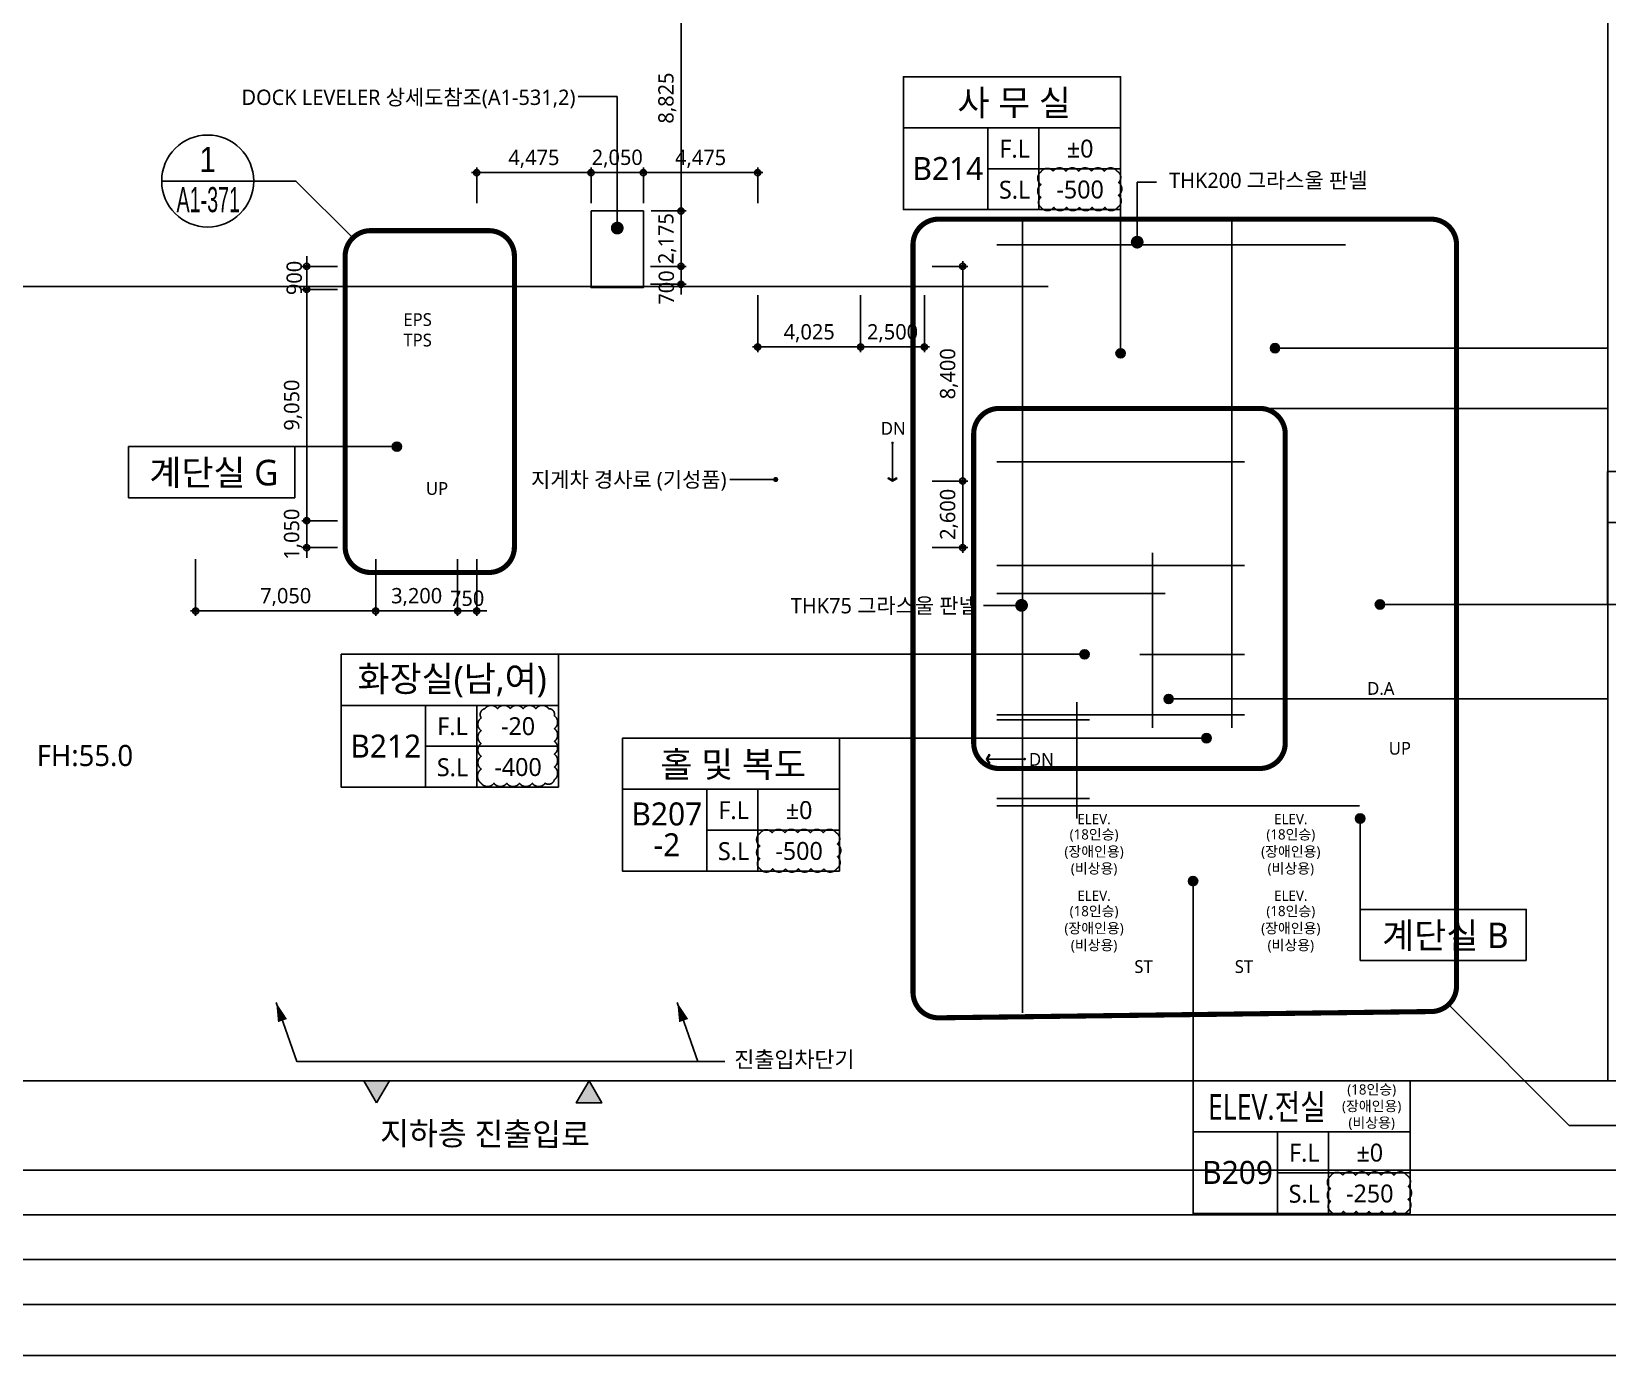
# Model space of a CAD drawing. Header units: millimetres. Extents: x 45782458 to 46215946, y 191740 to 1509539.
# Drawn here: x 46081348 to 46143029, y 1199740 to 1251542 of the extents above; entities that cross this region are included whole.
import ezdxf
from ezdxf.enums import TextEntityAlignment as Align

# ---------------------------------------------------------------- set-up
doc = ezdxf.new("R2010")
doc.units = ezdxf.units.MM
doc.header["$LTSCALE"] = 1000
doc.header["$MEASUREMENT"] = 0
doc.header["$PDSIZE"] = -10
for name, pattern in [('ACAD_ISO03W100', [30, 12, -18]), ('CEN', [62, 60, -1, 0, -1]), ('SYM$0$DASHDOT', [1, 0.5, -0.25, 0, -0.25])]:
    doc.linetypes.add(name, pattern=pattern)
doc.layers.get('0').update_dxf_attribs({"linetype": 'CONTINUOUS'})
doc.layers.get('Defpoints').update_dxf_attribs({"color": 171, "linetype": 'CONTINUOUS'})
for name, color, linetype in [('cen', 14, 'CONTINUOUS'), ('Center(AR)', 30, 'CEN'), ('DIM', 7, 'CONTINUOUS'), ('LED', 7, 'CONTINUOUS'), ('NDIM', 7, 'CONTINUOUS'), ('SYM', 7, 'CONTINUOUS'), ('SYM(STAIR)', 251, 'CONTINUOUS'), ('SYMBOL', 7, 'CONTINUOUS'), ('TEXT(MIN)', 7, 'CONTINUOUS'), ('TEXT(노트)', 7, 'CONTINUOUS'), ('TEXT(실명)', 3, 'CONTINUOUS'), ('TEXT-기입', 6, 'CONTINUOUS'), ('TITLE', 7, 'CONTINUOUS'), ('구간정리', 6, 'CONTINUOUS'), ('구간정리-TEXT', 3, 'CONTINUOUS')]:
    doc.layers.add(name, color=color, linetype=linetype)
doc.layers.add('VE변경사항적용-20220616', color=10, linetype='CONTINUOUS', plot=False)
doc.styles.add('CGS', font='cgse', dxfattribs={"bigfont": 'cgs'})
doc.styles.add('SYM$0$ARIAL', font='arial.ttf')
doc.styles.add('SYM$0$돋움', font='', dxfattribs={"width": 0.9})
doc.styles.add('TE', font='malgun_0.ttf')
doc.styles.add('나눔바른고딕', font='NanumBarunGothic.ttf')
doc.styles.get('SYM$0$돋움').set_extended_font_data('Dotum')
doc.dimstyles.new('BA', dxfattribs={"dimscale": 500, "dimtxt": 3, "dimasz": 1, "dimexe": 1, "dimexo": 5, "dimgap": 0.9, "dimtad": 1, "dimdec": 0, "dimdsep": 46, "dimlunit": 6, "dimtxsty": 'TE', "dimblk": 'DDD', "dimcen": 2.5, "dimclrd": 256, "dimclre": 256, "dimclrt": 3, "dimazin": 2, "dimtfac": 1, "dimtdec": 0, "dimtix": 1, "dimtmove": 2, "dimatfit": 3, "dimldrblk": 'DDD', "dimfxl": 1, "dimtolj": 1, "dimtzin": 0, "dimarcsym": 2})
doc.dimstyles.new('NDIM 1200', dxfattribs={"dimscale": 500, "dimtxt": 3, "dimasz": 1, "dimexe": 2, "dimexo": 2, "dimgap": 1, "dimtad": 1, "dimdec": 0, "dimdsep": 46, "dimtxsty": 'CGS', "dimblk": 'DOT0', "dimcen": 1, "dimdle": 8, "dimclrd": 2, "dimclre": 2, "dimclrt": 2, "dimadec": 0, "dimazin": 0, "dimtfac": 1, "dimtdec": 0, "dimtix": 1, "dimtmove": 2, "dimatfit": 3, "dimldrblk": 'DOT0', "dimfxl": 1, "dimtolj": 1, "dimtzin": 0, "dimlwd": -1, "dimlwe": -1, "dimarcsym": 0})

# ---------------------------------------------------------------- blocks, each defined once
blk = doc.blocks.new('A$C04b5f2bb')
at = {"layer": 'SYM', "ltscale": 10000}
h = blk.add_hatch(color=256, dxfattribs=at)
h.dxf.hatch_style = 1
h.paths.add_polyline_path([(2000, 0), (0, 0), (1000, 1732)])
blk.add_lwpolyline([(2000, 0), (0, 0), (1000, 1732), (2000, 0)], dxfattribs=at)
blk = doc.blocks.new('A$C31C7260E')
at = {"layer": 'TITLE'}
for points in [[(0, 0), (0, 4000), (13000, 4000), (13000, 0)], [(13000, 0), (0, 0)]]:
    blk.add_lwpolyline(points, dxfattribs=at)
blk = doc.blocks.new('A$C51E23882')
at = {"layer": 'TITLE'}
blk.add_lwpolyline([(8500, 0), (0, 0), (0, 5200), (8500, 5200)], close=True, dxfattribs=at)
for points in [[(8500, 3200), (0, 3200)], [(3300, 3200), (3300, 0)], [(5300, 3200), (5300, 0)], [(3300, 1600), (8500, 1600)]]:
    blk.add_lwpolyline(points, dxfattribs=at)
at = {"layer": 'TITLE', "style": '나눔바른고딕'}
for s, p in [('F.L', (4352, 2378)), ('S.L', (4352, 778))]:
    blk.add_text(s, height=700, dxfattribs=at).set_placement(p, align=Align.MIDDLE)
blk = doc.blocks.new('DDD')
at = {"layer": 'DIM', "color": 0}
for p, q in [((-1, 0), (1, 0)), ((0, -1), (0, 1))]:
    blk.add_line(p, q, dxfattribs=at)
for radius in [0.6, 0.3]:
    blk.add_circle((0, 0), radius, dxfattribs=at)
blk = doc.blocks.new('*D945')
at = {"layer": 'Defpoints', "color": 0, "ltscale": 0.4, "transparency": 16777216}
for p in [(46105297, 1246026), (46103247, 1244526), (46105297, 1244526)]:
    blk.add_point(p, dxfattribs=at)
at = {"layer": 'NDIM', "lineweight": -2, "ltscale": 0.4, "transparency": 16777216}
for p, q in [((46103047, 1246026), (46102847, 1246026)), ((46103247, 1244826), (46103247, 1246226)), ((46103247, 1246026), (46105297, 1246026)), ((46105297, 1244826), (46105297, 1246226)), ((46105497, 1246026), (46105697, 1246026))]:
    blk.add_line(p, q, dxfattribs=at)
at = {"layer": 'NDIM', "lineweight": -2, "ltscale": 0.4, "transparency": 16777216, "xscale": 200, "yscale": 200, "zscale": 200}
blk.add_blockref('DDD', (46103247, 1246026), dxfattribs=at)
at = {"layer": 'NDIM', "lineweight": -2, "ltscale": 0.4, "transparency": 16777216, "xscale": 200, "yscale": 200, "zscale": 200, "rotation": 180}
blk.add_blockref('DDD', (46105297, 1246026), dxfattribs=at)
at = {"layer": 'NDIM', "color": 3, "ltscale": 0.4, "transparency": 16777216, "insert": (46104272, 1246567), "char_height": 600, "attachment_point": 5, "style": 'TE'}
blk.add_mtext('\\A1;2,050', dxfattribs=at)
blk = doc.blocks.new('*D946')
at = {"layer": 'Defpoints', "color": 0, "ltscale": 0.4, "transparency": 16777216}
for p in [(46109772, 1246026), (46105297, 1244526), (46109772, 1244526)]:
    blk.add_point(p, dxfattribs=at)
at = {"layer": 'NDIM', "lineweight": -2, "ltscale": 0.4, "transparency": 16777216}
for p, q in [((46105297, 1244826), (46105297, 1246226)), ((46105497, 1246026), (46109572, 1246026)), ((46109772, 1244826), (46109772, 1246226))]:
    blk.add_line(p, q, dxfattribs=at)
at = {"layer": 'NDIM', "lineweight": -2, "ltscale": 0.4, "transparency": 16777216, "xscale": 200, "yscale": 200, "zscale": 200, "rotation": 180}
blk.add_blockref('DDD', (46105297, 1246026), dxfattribs=at)
at = {"layer": 'NDIM', "lineweight": -2, "ltscale": 0.4, "transparency": 16777216, "xscale": 200, "yscale": 200, "zscale": 200}
blk.add_blockref('DDD', (46109772, 1246026), dxfattribs=at)
at = {"layer": 'NDIM', "color": 3, "ltscale": 0.4, "transparency": 16777216, "insert": (46107535, 1246562), "char_height": 600, "attachment_point": 5, "style": 'TE'}
blk.add_mtext('\\A1;4,475', dxfattribs=at)
blk = doc.blocks.new('*D948')
at = {"layer": 'Defpoints', "color": 0, "ltscale": 0.4, "transparency": 16777216}
for p in [(46103247, 1246026), (46098772, 1244526), (46103247, 1244526)]:
    blk.add_point(p, dxfattribs=at)
at = {"layer": 'NDIM', "lineweight": -2, "ltscale": 0.4, "transparency": 16777216}
for p, q in [((46098772, 1244826), (46098772, 1246226)), ((46098972, 1246026), (46103047, 1246026)), ((46103247, 1244826), (46103247, 1246226))]:
    blk.add_line(p, q, dxfattribs=at)
at = {"layer": 'NDIM', "lineweight": -2, "ltscale": 0.4, "transparency": 16777216, "xscale": 200, "yscale": 200, "zscale": 200, "rotation": 180}
blk.add_blockref('DDD', (46098772, 1246026), dxfattribs=at)
at = {"layer": 'NDIM', "lineweight": -2, "ltscale": 0.4, "transparency": 16777216, "xscale": 200, "yscale": 200, "zscale": 200}
blk.add_blockref('DDD', (46103247, 1246026), dxfattribs=at)
at = {"layer": 'NDIM', "color": 3, "ltscale": 0.4, "transparency": 16777216, "insert": (46101010, 1246562), "char_height": 600, "attachment_point": 5, "style": 'TE'}
blk.add_mtext('\\A1;4,475', dxfattribs=at)
blk = doc.blocks.new('*D949')
at = {"layer": 'Defpoints', "color": 0, "ltscale": 0.4, "transparency": 16777216}
for p in [(46105297, 1244526), (46105272, 1242351), (46106772, 1242351)]:
    blk.add_point(p, dxfattribs=at)
at = {"layer": 'NDIM', "lineweight": -2, "ltscale": 0.4, "transparency": 16777216}
for p, q in [((46106772, 1244726), (46106772, 1244926)), ((46105597, 1244526), (46106972, 1244526)), ((46106772, 1244526), (46106772, 1242351)), ((46105572, 1242351), (46106972, 1242351)), ((46106772, 1242151), (46106772, 1241951))]:
    blk.add_line(p, q, dxfattribs=at)
at = {"layer": 'NDIM', "lineweight": -2, "ltscale": 0.4, "transparency": 16777216, "xscale": 200, "yscale": 200, "zscale": 200}
for p, rotation in [((46106772, 1244526), 270), ((46106772, 1242351), 90)]:
    blk.add_blockref('DDD', p, dxfattribs=dict(at, rotation=rotation))
at = {"layer": 'NDIM', "color": 3, "ltscale": 0.4, "transparency": 16777216, "insert": (46106230, 1243439), "char_height": 600, "attachment_point": 5, "rotation": 90, "style": 'TE'}
blk.add_mtext('\\A1;2,175', dxfattribs=at)
blk = doc.blocks.new('*D950')
at = {"layer": 'Defpoints', "color": 0, "ltscale": 0.4, "transparency": 16777216}
for p in [(46105272, 1242351), (46105272, 1241651), (46106772, 1241651)]:
    blk.add_point(p, dxfattribs=at)
at = {"layer": 'NDIM', "lineweight": -2, "ltscale": 0.4, "transparency": 16777216}
for p, q in [((46105572, 1242351), (46106972, 1242351)), ((46106772, 1242551), (46106772, 1242751)), ((46106772, 1242351), (46106772, 1241651)), ((46105572, 1241651), (46106972, 1241651)), ((46106772, 1241451), (46106772, 1241251))]:
    blk.add_line(p, q, dxfattribs=at)
at = {"layer": 'NDIM', "lineweight": -2, "ltscale": 0.4, "transparency": 16777216, "xscale": 200, "yscale": 200, "zscale": 200}
for p, rotation in [((46106772, 1242351), 270), ((46106772, 1241651), 90)]:
    blk.add_blockref('DDD', p, dxfattribs=dict(at, rotation=rotation))
at = {"layer": 'NDIM', "color": 3, "ltscale": 0.4, "transparency": 16777216, "insert": (46106197, 1241526), "char_height": 600, "attachment_point": 5, "rotation": 90, "style": 'TE'}
blk.add_mtext('\\A1;700', dxfattribs=at)
blk = doc.blocks.new('*D947')
at = {"layer": 'Defpoints', "color": 0, "ltscale": 0.4, "transparency": 16777216}
for p in [(46105272, 1253351), (46105297, 1244526), (46106772, 1244526)]:
    blk.add_point(p, dxfattribs=at)
at = {"layer": 'NDIM', "lineweight": -2, "ltscale": 0.4, "transparency": 16777216}
for p, q in [((46105572, 1253351), (46106972, 1253351)), ((46106772, 1253151), (46106772, 1244726)), ((46105597, 1244526), (46106972, 1244526))]:
    blk.add_line(p, q, dxfattribs=at)
at = {"layer": 'NDIM', "lineweight": -2, "ltscale": 0.4, "transparency": 16777216, "xscale": 200, "yscale": 200, "zscale": 200}
for p, rotation in [((46106772, 1253351), 90), ((46106772, 1244526), 270)]:
    blk.add_blockref('DDD', p, dxfattribs=dict(at, rotation=rotation))
at = {"layer": 'NDIM', "color": 3, "ltscale": 0.4, "transparency": 16777216, "insert": (46106232, 1248939), "char_height": 600, "attachment_point": 5, "rotation": 90, "style": 'TE'}
blk.add_mtext('\\A1;8,825', dxfattribs=at)
blk = doc.blocks.new('DOT0')
blk.add_line((-3, 0), (3, 0))
at = {"color": 6}
blk.add_circle((0, 0), 0.75, dxfattribs=at)
blk = doc.blocks.new('*D1048')
at = {"layer": 'Defpoints', "color": 0, "ltscale": 0.4, "transparency": 16777216}
for p in [(46094822, 1231201), (46098022, 1231201), (46098022, 1228874)]:
    blk.add_point(p, dxfattribs=at)
at = {"layer": 'NDIM', "lineweight": -2, "ltscale": 0.4, "transparency": 16777216}
for p, q in [((46094822, 1230901), (46094822, 1228674)), ((46098022, 1230901), (46098022, 1228674)), ((46095022, 1228874), (46097822, 1228874))]:
    blk.add_line(p, q, dxfattribs=at)
at = {"layer": 'NDIM', "lineweight": -2, "ltscale": 0.4, "transparency": 16777216, "xscale": 200, "yscale": 200, "zscale": 200, "rotation": 180}
blk.add_blockref('DDD', (46094822, 1228874), dxfattribs=at)
at = {"layer": 'NDIM', "lineweight": -2, "ltscale": 0.4, "transparency": 16777216, "xscale": 200, "yscale": 200, "zscale": 200}
blk.add_blockref('DDD', (46098022, 1228874), dxfattribs=at)
at = {"layer": 'NDIM', "color": 3, "ltscale": 0.4, "transparency": 16777216, "insert": (46096422, 1229415), "char_height": 600, "attachment_point": 5, "style": 'TE'}
blk.add_mtext('\\A1;3,200', dxfattribs=at)
blk = doc.blocks.new('*D1049')
at = {"layer": 'Defpoints', "color": 0, "ltscale": 0.4, "transparency": 16777216}
for p in [(46098022, 1231201), (46098772, 1231201), (46098772, 1228874)]:
    blk.add_point(p, dxfattribs=at)
at = {"layer": 'NDIM', "lineweight": -2, "ltscale": 0.4, "transparency": 16777216}
for p, q in [((46098022, 1230901), (46098022, 1228674)), ((46098772, 1230901), (46098772, 1228674)), ((46097822, 1228874), (46097622, 1228874)), ((46098022, 1228874), (46098772, 1228874)), ((46098972, 1228874), (46099172, 1228874))]:
    blk.add_line(p, q, dxfattribs=at)
at = {"layer": 'NDIM', "lineweight": -2, "ltscale": 0.4, "transparency": 16777216, "xscale": 200, "yscale": 200, "zscale": 200}
blk.add_blockref('DDD', (46098022, 1228874), dxfattribs=at)
at = {"layer": 'NDIM', "lineweight": -2, "ltscale": 0.4, "transparency": 16777216, "xscale": 200, "yscale": 200, "zscale": 200, "rotation": 180}
blk.add_blockref('DDD', (46098772, 1228874), dxfattribs=at)
at = {"layer": 'NDIM', "color": 3, "ltscale": 0.4, "transparency": 16777216, "insert": (46098397, 1229364), "char_height": 600, "attachment_point": 5, "style": 'TE'}
blk.add_mtext('\\A1;750', dxfattribs=at)
blk = doc.blocks.new('*D1050')
at = {"layer": 'Defpoints', "color": 0, "ltscale": 0.4, "transparency": 16777216}
for p in [(46087772, 1231201), (46094822, 1231201), (46094822, 1228874)]:
    blk.add_point(p, dxfattribs=at)
at = {"layer": 'NDIM', "lineweight": -2, "ltscale": 0.4, "transparency": 16777216}
for p, q in [((46087772, 1230901), (46087772, 1228674)), ((46094822, 1230901), (46094822, 1228674)), ((46087972, 1228874), (46094622, 1228874))]:
    blk.add_line(p, q, dxfattribs=at)
at = {"layer": 'NDIM', "lineweight": -2, "ltscale": 0.4, "transparency": 16777216, "xscale": 200, "yscale": 200, "zscale": 200, "rotation": 180}
blk.add_blockref('DDD', (46087772, 1228874), dxfattribs=at)
at = {"layer": 'NDIM', "lineweight": -2, "ltscale": 0.4, "transparency": 16777216, "xscale": 200, "yscale": 200, "zscale": 200}
blk.add_blockref('DDD', (46094822, 1228874), dxfattribs=at)
at = {"layer": 'NDIM', "color": 3, "ltscale": 0.4, "transparency": 16777216, "insert": (46091297, 1229415), "char_height": 600, "attachment_point": 5, "style": 'TE'}
blk.add_mtext('\\A1;7,050', dxfattribs=at)
blk = doc.blocks.new('*D1045')
at = {"layer": 'Defpoints', "color": 0, "ltscale": 0.4, "transparency": 16777216}
for p in [(46093622, 1232401), (46092122, 1231351), (46093622, 1231351)]:
    blk.add_point(p, dxfattribs=at)
at = {"layer": 'NDIM', "lineweight": -2, "ltscale": 0.4, "transparency": 16777216}
for p, q in [((46093322, 1232401), (46091922, 1232401)), ((46092122, 1232601), (46092122, 1232801)), ((46092122, 1232401), (46092122, 1231351)), ((46093322, 1231351), (46091922, 1231351)), ((46092122, 1231151), (46092122, 1230951))]:
    blk.add_line(p, q, dxfattribs=at)
at = {"layer": 'NDIM', "lineweight": -2, "ltscale": 0.4, "transparency": 16777216, "xscale": 200, "yscale": 200, "zscale": 200}
for p, rotation in [((46092122, 1232401), 270), ((46092122, 1231351), 90)]:
    blk.add_blockref('DDD', p, dxfattribs=dict(at, rotation=rotation))
at = {"layer": 'NDIM', "color": 3, "ltscale": 0.4, "transparency": 16777216, "insert": (46091580, 1231876), "char_height": 600, "attachment_point": 5, "rotation": 90, "style": 'TE'}
blk.add_mtext('\\A1;1,050', dxfattribs=at)
blk = doc.blocks.new('*D1046')
at = {"layer": 'Defpoints', "color": 0, "ltscale": 0.4, "transparency": 16777216}
for p in [(46093622, 1241451), (46092122, 1232401), (46093622, 1232401)]:
    blk.add_point(p, dxfattribs=at)
at = {"layer": 'NDIM', "lineweight": -2, "ltscale": 0.4, "transparency": 16777216}
for p, q in [((46093322, 1241451), (46091922, 1241451)), ((46092122, 1241251), (46092122, 1232601)), ((46093322, 1232401), (46091922, 1232401))]:
    blk.add_line(p, q, dxfattribs=at)
at = {"layer": 'NDIM', "lineweight": -2, "ltscale": 0.4, "transparency": 16777216, "xscale": 200, "yscale": 200, "zscale": 200}
for p, rotation in [((46092122, 1241451), 90), ((46092122, 1232401), 270)]:
    blk.add_blockref('DDD', p, dxfattribs=dict(at, rotation=rotation))
at = {"layer": 'NDIM', "color": 3, "ltscale": 0.4, "transparency": 16777216, "insert": (46091582, 1236926), "char_height": 600, "attachment_point": 5, "rotation": 90, "style": 'TE'}
blk.add_mtext('\\A1;9,050', dxfattribs=at)
blk = doc.blocks.new('*D1047')
at = {"layer": 'Defpoints', "color": 0, "ltscale": 0.4, "transparency": 16777216}
for p in [(46093622, 1242351), (46092122, 1241451), (46093622, 1241451)]:
    blk.add_point(p, dxfattribs=at)
at = {"layer": 'NDIM', "lineweight": -2, "ltscale": 0.4, "transparency": 16777216}
for p, q in [((46093322, 1242351), (46091922, 1242351)), ((46092122, 1242551), (46092122, 1242751)), ((46092122, 1242351), (46092122, 1241451)), ((46093322, 1241451), (46091922, 1241451)), ((46092122, 1241251), (46092122, 1241051))]:
    blk.add_line(p, q, dxfattribs=at)
at = {"layer": 'NDIM', "lineweight": -2, "ltscale": 0.4, "transparency": 16777216, "xscale": 200, "yscale": 200, "zscale": 200}
for p, rotation in [((46092122, 1242351), 270), ((46092122, 1241451), 90)]:
    blk.add_blockref('DDD', p, dxfattribs=dict(at, rotation=rotation))
at = {"layer": 'NDIM', "color": 3, "ltscale": 0.4, "transparency": 16777216, "insert": (46091632, 1241901), "char_height": 600, "attachment_point": 5, "rotation": 90, "style": 'TE'}
blk.add_mtext('\\A1;900', dxfattribs=at)
blk = doc.blocks.new('*D1052')
at = {"layer": 'Defpoints', "color": 0, "ltscale": 0.4, "transparency": 16777216}
for p in [(46113797, 1241526), (46116297, 1241526), (46116297, 1239199)]:
    blk.add_point(p, dxfattribs=at)
at = {"layer": 'NDIM', "lineweight": -2, "ltscale": 0.4, "transparency": 16777216}
for p, q in [((46113797, 1241226), (46113797, 1238999)), ((46116297, 1241226), (46116297, 1238999)), ((46113997, 1239199), (46116097, 1239199))]:
    blk.add_line(p, q, dxfattribs=at)
at = {"layer": 'NDIM', "lineweight": -2, "ltscale": 0.4, "transparency": 16777216, "xscale": 200, "yscale": 200, "zscale": 200, "rotation": 180}
blk.add_blockref('DDD', (46113797, 1239199), dxfattribs=at)
at = {"layer": 'NDIM', "lineweight": -2, "ltscale": 0.4, "transparency": 16777216, "xscale": 200, "yscale": 200, "zscale": 200}
blk.add_blockref('DDD', (46116297, 1239199), dxfattribs=at)
at = {"layer": 'NDIM', "color": 3, "ltscale": 0.4, "transparency": 16777216, "insert": (46115047, 1239740), "char_height": 600, "attachment_point": 5, "style": 'TE'}
blk.add_mtext('\\A1;2,500', dxfattribs=at)
blk = doc.blocks.new('*D1053')
at = {"layer": 'Defpoints', "color": 0, "ltscale": 0.4, "transparency": 16777216}
for p in [(46116297, 1233951), (46116297, 1231351), (46117797, 1231351)]:
    blk.add_point(p, dxfattribs=at)
at = {"layer": 'NDIM', "lineweight": -2, "ltscale": 0.4, "transparency": 16777216}
for p, q in [((46116597, 1233951), (46117997, 1233951)), ((46117797, 1233751), (46117797, 1231551)), ((46116597, 1231351), (46117997, 1231351))]:
    blk.add_line(p, q, dxfattribs=at)
at = {"layer": 'NDIM', "lineweight": -2, "ltscale": 0.4, "transparency": 16777216, "xscale": 200, "yscale": 200, "zscale": 200}
for p, rotation in [((46117797, 1233951), 90), ((46117797, 1231351), 270)]:
    blk.add_blockref('DDD', p, dxfattribs=dict(at, rotation=rotation))
at = {"layer": 'NDIM', "color": 3, "ltscale": 0.4, "transparency": 16777216, "insert": (46117257, 1232651), "char_height": 600, "attachment_point": 5, "rotation": 90, "style": 'TE'}
blk.add_mtext('\\A1;2,600', dxfattribs=at)
blk = doc.blocks.new('*D1054')
at = {"layer": 'Defpoints', "color": 0, "ltscale": 0.4, "transparency": 16777216}
for p in [(46116297, 1242351), (46116297, 1233951), (46117797, 1233951)]:
    blk.add_point(p, dxfattribs=at)
at = {"layer": 'NDIM', "lineweight": -2, "ltscale": 0.4, "transparency": 16777216}
for p, q in [((46116597, 1242351), (46117997, 1242351)), ((46117797, 1242151), (46117797, 1234151)), ((46116597, 1233951), (46117997, 1233951))]:
    blk.add_line(p, q, dxfattribs=at)
at = {"layer": 'NDIM', "lineweight": -2, "ltscale": 0.4, "transparency": 16777216, "xscale": 200, "yscale": 200, "zscale": 200}
for p, rotation in [((46117797, 1242351), 90), ((46117797, 1233951), 270)]:
    blk.add_blockref('DDD', p, dxfattribs=dict(at, rotation=rotation))
at = {"layer": 'NDIM', "color": 3, "ltscale": 0.4, "transparency": 16777216, "insert": (46117257, 1238151), "char_height": 600, "attachment_point": 5, "rotation": 90, "style": 'TE'}
blk.add_mtext('\\A1;8,400', dxfattribs=at)
blk = doc.blocks.new('*D1055')
at = {"layer": 'Defpoints', "color": 0, "ltscale": 0.4, "transparency": 16777216}
for p in [(46109772, 1241526), (46113797, 1241526), (46113797, 1239199)]:
    blk.add_point(p, dxfattribs=at)
at = {"layer": 'NDIM', "lineweight": -2, "ltscale": 0.4, "transparency": 16777216}
for p, q in [((46109772, 1241226), (46109772, 1238999)), ((46113797, 1241226), (46113797, 1238999)), ((46109972, 1239199), (46113597, 1239199))]:
    blk.add_line(p, q, dxfattribs=at)
at = {"layer": 'NDIM', "lineweight": -2, "ltscale": 0.4, "transparency": 16777216, "xscale": 200, "yscale": 200, "zscale": 200, "rotation": 180}
blk.add_blockref('DDD', (46109772, 1239199), dxfattribs=at)
at = {"layer": 'NDIM', "lineweight": -2, "ltscale": 0.4, "transparency": 16777216, "xscale": 200, "yscale": 200, "zscale": 200}
blk.add_blockref('DDD', (46113797, 1239199), dxfattribs=at)
at = {"layer": 'NDIM', "color": 3, "ltscale": 0.4, "transparency": 16777216, "insert": (46111785, 1239740), "char_height": 600, "attachment_point": 5, "style": 'TE'}
blk.add_mtext('\\A1;4,025', dxfattribs=at)
blk = doc.blocks.new('SYM$0$det-tar-wi')
at = {"layer": '구간정리', "ltscale": 0.2}
blk.add_line((0, 0), (11, 0), dxfattribs=at)
blk.add_circle((5.5, 0), 5.5, dxfattribs=at)
at = {"layer": '구간정리-TEXT', "color": 3, "style": 'SYM$0$ARIAL'}
blk.add_attdef('2', text='', height=3, dxfattribs=at).set_placement((5.5, 2.58), align=Align.MIDDLE_CENTER)
at = {"layer": '구간정리-TEXT', "color": 3, "style": 'SYM$0$ARIAL', "width": 0.6}
blk.add_attdef('A1.00', text='', height=3, dxfattribs=at).set_placement((5.57, -2.22), align=Align.MIDDLE_CENTER)

msp = doc.modelspace()

# ---------------------------------------------------------------- hatches: boundary and pattern name
at = {"layer": 'LED'}
h = msp.add_hatch(color=256, dxfattribs=at)
h.dxf.hatch_style = 1
edge = h.paths.add_edge_path()
edge.add_arc((46130017.9, 1239151.3), 180, 180, 540, ccw=False)
h = msp.add_hatch(color=256, dxfattribs=at)
h.dxf.hatch_style = 1
edge = h.paths.add_edge_path()
edge.add_arc((46123972.3, 1238951.3), 180, 180, 540, ccw=False)
h = msp.add_hatch(color=256, dxfattribs=at)
h.dxf.hatch_style = 1
edge = h.paths.add_edge_path()
edge.add_arc((46095647.3, 1235301.3), 180, 0, 360)
h = msp.add_hatch(color=256, dxfattribs=at)
h.dxf.hatch_style = 1
edge = h.paths.add_edge_path()
edge.add_arc((46134122.3, 1229126.3), 180, 180, 540, ccw=False)
h = msp.add_hatch(color=256, dxfattribs=at)
h.dxf.hatch_style = 1
edge = h.paths.add_edge_path()
edge.add_arc((46122562.9, 1227176), 180, 180, 540, ccw=False)
h = msp.add_hatch(color=256, dxfattribs=at)
h.dxf.hatch_style = 1
edge = h.paths.add_edge_path()
edge.add_arc((46125852.3, 1225426.3), 180, 180, 540, ccw=False)
h = msp.add_hatch(color=256, dxfattribs=at)
h.dxf.hatch_style = 1
edge = h.paths.add_edge_path()
edge.add_arc((46127334.8, 1223893.1), 180, 180, 540, ccw=False)
h = msp.add_hatch(color=256, dxfattribs=at)
h.dxf.hatch_style = 1
edge = h.paths.add_edge_path()
edge.add_arc((46133347.3, 1220751.3), 180, 180, 540, ccw=False)
h = msp.add_hatch(color=256, dxfattribs=at)
h.dxf.hatch_style = 1
edge = h.paths.add_edge_path()
edge.add_arc((46126809.3, 1218301.3), 180, 180, 540, ccw=False)

# ---------------------------------------------------------------- linework, layer by layer
at = {"ltscale": 10000}
for p, q in [((46122678.6, 1227176.3), (46101972.3, 1227176.3)), ((46127334.8, 1223893.1), (46112972.3, 1223893.1)), ((46133347.3, 1220751.3), (46133347.3, 1217193.6))]:
    msp.add_line(p, q, dxfattribs=at)
msp.add_line((46107430.7, 1211247.5), (46106622.3, 1213551.3))
at = {"color": 8, "ltscale": 10000}
msp.add_lwpolyline([(46103247.3, 1244526.3), (46105297.3, 1244526.3), (46105297.3, 1241526.3), (46103247.3, 1241526.3)], close=True, dxfattribs=at)
at = {"ltscale": 10000}
for points in [[(46123972.3, 1238951.3), (46123972.3, 1244574.2)], [(46143042.2, 1239151.3), (46130017.9, 1239151.3)], [(46095647.3, 1235301.3), (46091647.3, 1235301.3)], [(46143028.7, 1229126.3), (46134122.3, 1229126.3)], [(46125852.3, 1225426.3), (46143039.9, 1225426.3)], [(46126809.3, 1218301.3), (46126809.3, 1210490.2)]]:
    msp.add_lwpolyline(points, dxfattribs=at)
for points in [[(46090922.3, 1213551.3), (46091730.7, 1211247.5), (46108480.7, 1211247.5)], [(46107430.7, 1211247.5), (46108480.7, 1211247.5)]]:
    msp.add_lwpolyline(points)
for points in [[(46090922.3, 1213551.3), (46090993.7, 1212781.6), (46091347.6, 1212905.7)], [(46106622.3, 1213551.3), (46106693.7, 1212781.6), (46107047.6, 1212905.7)]]:
    msp.add_solid(points)
at = {"layer": 'cen', "ltscale": 10000}
msp.add_line((46133322.3, 1221251.3), (46119134.8, 1221251.3), dxfattribs=at)
at = {"layer": 'Center(AR)'}
for p, q in [((46120134.8, 1244201.3), (46120134.8, 1213151.3)), ((46128322.3, 1244201.3), (46128322.3, 1224301.3)), ((46119134.8, 1243201.3), (46132772.3, 1243201.3)), ((46018772.4, 1241563.8), (46121134.8, 1241563.8)), ((46119134.8, 1234701.3), (46128822.3, 1234701.3)), ((46119134.8, 1230651.3), (46128822.3, 1230651.3)), ((46125222.3, 1231151.3), (46125222.3, 1224301.3)), ((46119134.8, 1229551.3), (46125722.3, 1229551.3)), ((46124722.3, 1227171.3), (46128822.3, 1227171.3)), ((46122259.8, 1225301.3), (46122259.8, 1220751.3)), ((46119134.8, 1224801.3), (46128822.3, 1224801.3)), ((46119134.8, 1224613.8), (46122759.8, 1224613.8)), ((46119134.8, 1221538.8), (46122759.8, 1221538.8))]:
    msp.add_line(p, q, dxfattribs=at)
at = {"layer": 'Defpoints'}
for points in [[(46182972.3, 1199740.2), (46006272.3, 1199740.2), (46006272.3, 1337440.2), (46182972.3, 1337440.2)], [(46180972.3, 1201740.2), (46010022.3, 1201740.2), (46010022.3, 1335440.2), (46180972.3, 1335440.2)], [(46179222.3, 1203490.2), (46011772.3, 1203490.2), (46011772.3, 1333690.2), (46179222.3, 1333690.2)], [(46177472.3, 1205240.2), (46013522.3, 1205240.2), (46013522.3, 1331940.2), (46177472.3, 1331940.2)], [(46175722.3, 1206990.2), (46015272.3, 1206990.2), (46015272.3, 1330190.2), (46175722.3, 1330190.2)], [(46143042.2, 1210490.2), (46018772.3, 1210490.2), (46018772.3, 1326690.2), (46143042.2, 1326690.2)], [(46172222.3, 1210490.2), (46018772.3, 1210490.2), (46018772.3, 1326690.2), (46172222.3, 1326690.2)]]:
    msp.add_lwpolyline(points, close=True, dxfattribs=at)
at = {"layer": 'LED', "ltscale": 10000}
for p, q in [((46104272.3, 1248994.9), (46102748.6, 1248994.9)), ((46124622.3, 1245646), (46125376.4, 1245646))]:
    msp.add_line(p, q, dxfattribs=at)
at = {"layer": 'LED'}
for centre in [(46130017.9, 1239151.3), (46123972.3, 1238951.3), (46095647.3, 1235301.3), (46134122.3, 1229126.3), (46122562.9, 1227176), (46125852.3, 1225426.3), (46127334.8, 1223893.1), (46133347.3, 1220751.3), (46126809.3, 1218301.3)]:
    msp.add_circle(centre, 180, dxfattribs=at)
at = {"layer": 'SYM(STAIR)', "const_width": 50}
for points in [[(46115022.3, 1235451.3, -1), (46115072.3, 1235451.3, -1)], [(46120222.3, 1223101.3, -1), (46120222.3, 1223051.3, -1)]]:
    msp.add_lwpolyline(points, format="xyb", close=True, dxfattribs=at)
at = {"layer": 'SYM(STAIR)'}
for points in [[(46115047.3, 1233951.3), (46115047.3, 1235451.3)], [(46118722.3, 1223076.3), (46120222.3, 1223076.3)]]:
    msp.add_lwpolyline(points, dxfattribs=at)
for points in [[(46115222.5, 1234052.5), (46115208.2, 1234077.3), (46115047.3, 1233984.4), (46114886.4, 1234077.3), (46114872.1, 1234052.5), (46115047.3, 1233951.3)], [(46118823.5, 1222901.1), (46118848.3, 1222915.4), (46118755.3, 1223076.3), (46118848.3, 1223237.3), (46118823.5, 1223251.6), (46118722.3, 1223076.3)]]:
    msp.add_lwpolyline(points, close=True, dxfattribs=at)
at = {"layer": 'VE변경사항적용-20220616', "linetype": 'ACAD_ISO03W100'}
for points in [[(46120857.7, 1244666, 0.5205671), (46121357.7, 1244666, 0.5205671), (46121857.7, 1244666, 0.5205671), (46122357.7, 1244666, 0.5205671), (46122857.7, 1244666, 0.5205671), (46123357.7, 1244666, 0.5205671), (46123857.7, 1244666, 0.5205671), (46123890.7, 1245133, 0.5205671), (46123890.7, 1245633, 0.5205671), (46123834.3, 1246076.6, 0.5205671), (46123334.3, 1246076.6, 0.5205671), (46122834.3, 1246076.6, 0.5205671), (46122334.3, 1246076.6, 0.5205671), (46121834.3, 1246076.6, 0.5205671), (46121334.3, 1246076.6, 0.5205671), (46120857.7, 1246053.3, 0.5205671), (46120857.7, 1245553.3, 0.5205671), (46120857.7, 1245053.3, 0.5205671)], [(46098947.1, 1222131.2, 0.5205671), (46099447.1, 1222131.2, 0.5205671), (46099947.1, 1222131.2, 0.5205671), (46100447.1, 1222131.2, 0.5205671), (46100947.1, 1222131.2, 0.5205671), (46101447.1, 1222131.2, 0.5205671), (46101809.9, 1222268.4, 0.5205671), (46101809.9, 1222768.4, 0.5205671), (46101809.9, 1223268.4, 0.5205671), (46101809.9, 1223768.4, 0.5205671), (46101809.9, 1224268.4, 0.5205671), (46101809.9, 1224768.4, 0.5205671), (46101586.9, 1225045.5, 0.5205671), (46101086.9, 1225045.5, 0.5205671), (46100586.9, 1225045.5, 0.5205671), (46100086.9, 1225045.5, 0.5205671), (46099586.9, 1225045.5, 0.5205671), (46099086.9, 1225045.5, 0.5205671), (46098947.1, 1224685.3, 0.5205671), (46098947.1, 1224185.3, 0.5205671), (46098947.1, 1223685.3, 0.5205671), (46098947.1, 1223185.3, 0.5205671), (46098947.1, 1222685.3, 0.5205671)], [(46109857.7, 1218784.9, 0.5205671), (46110357.7, 1218784.9, 0.5205671), (46110857.7, 1218784.9, 0.5205671), (46111357.7, 1218784.9, 0.5205671), (46111857.7, 1218784.9, 0.5205671), (46112357.7, 1218784.9, 0.5205671), (46112857.7, 1218784.9, 0.5205671), (46112890.7, 1219251.9, 0.5205671), (46112890.7, 1219751.9, 0.5205671), (46112834.3, 1220195.6, 0.5205671), (46112334.3, 1220195.6, 0.5205671), (46111834.3, 1220195.6, 0.5205671), (46111334.3, 1220195.6, 0.5205671), (46110834.3, 1220195.6, 0.5205671), (46110334.3, 1220195.6, 0.5205671), (46109857.7, 1220172.2, 0.5205671), (46109857.7, 1219672.2, 0.5205671), (46109857.7, 1219172.2, 0.5205671)], [(46132194.6, 1205382, 0.5205671), (46132694.6, 1205382, 0.5205671), (46133194.6, 1205382, 0.5205671), (46133694.6, 1205382, 0.5205671), (46134194.6, 1205382, 0.5205671), (46134694.6, 1205382, 0.5205671), (46135194.6, 1205382, 0.5205671), (46135227.6, 1205848.9, 0.5205671), (46135227.6, 1206348.9, 0.5205671), (46135171.3, 1206792.6, 0.5205671), (46134671.3, 1206792.6, 0.5205671), (46134171.3, 1206792.6, 0.5205671), (46133671.3, 1206792.6, 0.5205671), (46133171.3, 1206792.6, 0.5205671), (46132671.3, 1206792.6, 0.5205671), (46132194.6, 1206769.2, 0.5205671), (46132194.6, 1206269.2, 0.5205671), (46132194.6, 1205769.2, 0.5205671)]]:
    msp.add_lwpolyline(points, format="xyb", close=True, dxfattribs=at)
at = {"layer": '구간정리', "ltscale": 0.2}
for points in [[(46093922.3, 1243465.5), (46091694.9, 1245692.9), (46090042.9, 1245692.9)], [(46129417.3, 1236796.3), (46143042.2, 1236796.3)], [(46136806.1, 1213467.6), (46141533.5, 1208740.2), (46143896.3, 1208740.2)]]:
    msp.add_lwpolyline(points, dxfattribs=at)
at = {"layer": '구간정리', "linetype": 'SYM$0$DASHDOT', "ltscale": 2, "const_width": 200}
for points in [[(46136122.3, 1244201.3), (46116847.3, 1244201.3, 0.4142136), (46115847.3, 1243201.3), (46115847.3, 1213951.3, 0.4179554), (46116860.1, 1212951.4), (46136135.1, 1213197.4, 0.4104816), (46137122.3, 1214197.3), (46137122.3, 1243201.3, 0.4142136)], [(46099247.3, 1230376.3), (46094622.3, 1230376.3, -0.4142136), (46093622.3, 1231376.3), (46093622.3, 1242751.3, -0.4142136), (46094622.3, 1243751.3), (46099247.3, 1243751.3, -0.4142136), (46100247.3, 1242751.3), (46100247.3, 1231376.3, -0.4142136)], [(46119222.3, 1236796.3), (46129417.3, 1236796.3, -0.4142136), (46130417.3, 1235796.3), (46130417.3, 1223706.3, -0.4142136), (46129417.3, 1222706.3), (46119222.3, 1222706.3, -0.4142136), (46118222.3, 1223706.3), (46118222.3, 1235796.3, -0.4142136)]]:
    msp.add_lwpolyline(points, format="xyb", close=True, dxfattribs=at)

# ---------------------------------------------------------------- block references
for p in [(46115472.3, 1244574.2), (46143028.7, 1229126.3), (46093472.3, 1221976.3), (46104472.3, 1218693.1), (46126809.3, 1205290.2)]:
    msp.add_blockref('A$C51E23882', p)
at = {"xscale": 0.5, "yscale": 0.5, "zscale": 0.5}
for p in [(46085147.3, 1233301.3), (46133347.3, 1215193.6)]:
    msp.add_blockref('A$C31C7260E', p, dxfattribs=at)
at = {"ltscale": 10000, "yscale": 0.5, "zscale": 0.5}
for p, xscale, rotation in [((46094354.1, 1210490.2), 0.5, 299.9999999999591), ((46102668.6, 1209624.1), -0.5, 239.9999999998924)]:
    msp.add_blockref('A$C04b5f2bb', p, dxfattribs=dict(at, xscale=xscale, rotation=rotation))
at = {"layer": '구간정리'}
ref = msp.add_blockref('SYM$0$det-tar-wi', (46086442.9, 1245692.9), dxfattribs=dict(at, xscale=327.2727272727273, yscale=327.2727272727273, zscale=327.2727272727273))
ref.add_attrib('A1.00', 'A1-371', dxfattribs={"layer": '구간정리-TEXT', "color": 3, "height": 981.82, "style": 'SYM$0$돋움', "width": 0.6}).set_placement((46088264.9, 1244965.3), align=Align.MIDDLE_CENTER)
ref.add_attrib('2', '1', dxfattribs={"layer": '구간정리-TEXT', "color": 3, "height": 981.8, "style": 'SYM$0$돋움', "width": 0.9}).set_placement((46088242.9, 1246538.3), align=Align.MIDDLE_CENTER)

# ---------------------------------------------------------------- texts
at = {"layer": 'SYMBOL', "style": '나눔바른고딕'}
msp.add_text('FH:55.0', height=825, dxfattribs=at).set_placement((46081550.7, 1222803.4))
at = {"layer": 'TEXT(MIN)', "style": '나눔바른고딕'}
for s, p in [('DOCK LEVELER 상세도참조(A1-531,2)', (46102637.9, 1248968.3)), ('THK200 그라스울 판넬', (46133632, 1245718.3)), ('지게차 경사로 (기성품)', (46108549.7, 1234012.4)), ('THK75 그라스울 판넬', (46118382, 1229077.2))]:
    msp.add_text(s, height=600, dxfattribs=at).set_placement(p, align=Align.MIDDLE_RIGHT)
for s, p in [('EPS', (46096458.4, 1240271)), ('TPS', (46096458.4, 1239471)), ('DN', (46115073.8, 1236013.7)), ('UP', (46097218.5, 1233663.7)), ('D.A', (46134156.1, 1225839)), ('DN', (46120874.2, 1223060.6)), ('UP', (46134903, 1223498)), ('ST', (46124870, 1214955.4)), ('ST', (46128800.9, 1214955.4))]:
    msp.add_text(s, height=500, dxfattribs=at).set_placement(p, align=Align.MIDDLE_CENTER)
for s, p in [('(18인승)', (46133800, 1209949.4)), ('(장애인용)', (46133800, 1209299.4)), ('(비상용)', (46133800, 1208649.4))]:
    msp.add_text(s, height=400, dxfattribs=at).set_placement(p, align=Align.CENTER)
at = {"layer": 'TEXT(노트)', "style": '나눔바른고딕'}
for s, p in [('ELEV.', (46122934.7, 1220724.5)), ('ELEV.', (46130634.7, 1220724.5)), ('(18인승)', (46122934.7, 1220110.1)), ('(18인승)', (46130634.7, 1220110.1)), ('(장애인용)', (46122934.7, 1219438.1)), ('(장애인용)', (46130634.7, 1219438.1)), ('(비상용)', (46122934.7, 1218777.1)), ('(비상용)', (46130634.7, 1218777.1)), ('ELEV.', (46122934.7, 1217724.5)), ('ELEV.', (46130634.7, 1217724.5)), ('(18인승)', (46122934.7, 1217110.1)), ('(18인승)', (46130634.7, 1217110.1)), ('(장애인용)', (46122934.7, 1216438.1)), ('(장애인용)', (46130634.7, 1216438.1)), ('(비상용)', (46122934.7, 1215777.1)), ('(비상용)', (46130634.7, 1215777.1))]:
    msp.add_text(s, height=400, dxfattribs=at).set_placement(p, align=Align.MIDDLE)
msp.add_text('진출입차단기', height=625, dxfattribs=at).set_placement((46108853.5, 1211322.9), align=Align.MIDDLE_LEFT)
at = {"layer": 'TEXT(실명)', "style": '나눔바른고딕'}
for s, p in [('사 무 실', (46119810, 1248768.3)), ('계단실 G', (46088485, 1234295.5)), ('화장실(남,여)', (46097810, 1226170.5)), ('홀 및 복도', (46108810, 1222887.3)), ('계단실 B', (46136685, 1216187.7))]:
    msp.add_text(s, height=1000, dxfattribs=at).set_placement(p, align=Align.MIDDLE)
at = {"layer": 'TEXT(실명)', "style": '나눔바른고딕', "width": 0.8}
msp.add_text('ELEV.전실', height=1000, dxfattribs=at).set_placement((46129699, 1209484.3), align=Align.MIDDLE)
at = {"layer": 'TEXT(실명)', "style": '나눔바른고딕'}
msp.add_text('지하층 진출입로', height=900, rotation=359.635293, dxfattribs=at).set_placement((46094989.6, 1207987.4))
at = {"layer": 'TEXT-기입', "style": '나눔바른고딕'}
for s, height, p in [('±0', 700, (46122388.4, 1246962.1)), ('B214', 900, (46117213.6, 1246187.5)), ('-500', 700, (46122388.4, 1245362.1)), ('-20', 700, (46100388.4, 1224364.2)), ('B212', 900, (46095213.6, 1223589.7)), ('-400', 700, (46100388.4, 1222764.2)), ('B207', 900, (46106213.6, 1220929.5)), ('±0', 700, (46111388.4, 1221081)), ('-2', 900, (46106213.6, 1219728)), ('-500', 700, (46111388.4, 1219481)), ('±0', 700, (46133725.4, 1207678)), ('B209', 900, (46128550.5, 1206903.5)), ('-250', 700, (46133725.4, 1206078))]:
    msp.add_text(s, height=height, dxfattribs=at).set_placement(p, align=Align.MIDDLE)

# ---------------------------------------------------------------- dimensions: what is measured, and where the dimension line sits
at = {"layer": 'NDIM', "ltscale": 0.4}
for base, p1, p2, picture, middle in [((46106772.3, 1244526.3), (46105272, 1253351.3), (46105297.3, 1244526.3), '*D947', (46106232, 1248938.8)), ((46106772.3, 1242351.3), (46105297.3, 1244526.3), (46105272.3, 1242351.3), '*D949', (46106230.4, 1243438.8)), ((46092122.3, 1241451.3), (46093622.3, 1242351.3), (46093622.3, 1241451.3), '*D1047', (46091632.3, 1241901.3)), ((46117797.3, 1233951.3), (46116297.3, 1242351.3), (46116297.3, 1233951.3), '*D1054', (46117257, 1238151.3)), ((46092122.3, 1232401.3), (46093622.3, 1241451.3), (46093622.3, 1232401.3), '*D1046', (46091582, 1236926.3)), ((46117797.3, 1231351.3), (46116297.3, 1233951.3), (46116297.3, 1231351.3), '*D1053', (46117257, 1232651.3)), ((46092122.3, 1231351.3), (46093622.3, 1232401.3), (46093622.3, 1231351.3), '*D1045', (46091580.4, 1231876.3))]:
    dim = msp.add_linear_dim(base=base, p1=p1, p2=p2, angle=270, dimstyle='BA', override={"dimscale": 200, "dimexo": 1.5}, dxfattribs=at)
    dim.commit()
    dim.dimension.update_dxf_attribs({"geometry": picture, "text_midpoint": middle})
for base, p1, p2, picture, middle in [((46103247.3, 1246026.3), (46098772.3, 1244526.3), (46103247.3, 1244526.3), '*D948', (46101009.8, 1246561.8)), ((46105297.3, 1246026.3), (46103247.3, 1244526.3), (46105297.3, 1244526.3), '*D945', (46104272.3, 1246566.7)), ((46109772.3, 1246026.3), (46105297.3, 1244526.3), (46109772.3, 1244526.3), '*D946', (46107534.8, 1246561.8)), ((46113797.3, 1239199.4), (46109772.3, 1241526.3), (46113797.3, 1241526.3), '*D1055', (46111784.8, 1239739.7)), ((46116297.3, 1239199.4), (46113797.3, 1241526.3), (46116297.3, 1241526.3), '*D1052', (46115047.3, 1239739.7)), ((46094822.3, 1228874.4), (46087772.3, 1231201.3), (46094822.3, 1231201.3), '*D1050', (46091297.3, 1229414.7)), ((46098022.3, 1228874.4), (46094822.3, 1231201.3), (46098022.3, 1231201.3), '*D1048', (46096422.3, 1229414.7)), ((46098772.3, 1228874.4), (46098022.3, 1231201.3), (46098772.3, 1231201.3), '*D1049', (46098397.3, 1229364.4))]:
    dim = msp.add_linear_dim(base=base, p1=p1, p2=p2, dimstyle='BA', override={"dimscale": 200, "dimexo": 1.5}, dxfattribs=at)
    dim.commit()
    dim.dimension.update_dxf_attribs({"geometry": picture, "text_midpoint": middle})
dim = msp.add_linear_dim(base=(46106772.3, 1241651.3), p1=(46105272.3, 1242351.3), p2=(46105272.3, 1241651.3), angle=270, dimstyle='BA', override={"dimscale": 200, "dimexo": 1.5}, dxfattribs=at)
dim.commit()
dim.dimension.update_dxf_attribs({"geometry": '*D950', "text_midpoint": (46106196.7, 1241526.3), "dimtype": 160})

# ---------------------------------------------------------------- leaders
at = {"layer": 'LED', "ltscale": 10000}
for points, override in [([(46104272.3, 1243851.3), (46104272.3, 1248994.9)], {"dimasz": 1, "dimtad": 0, "dimclrd": 256, "dimldrblk": 'Dot'}), ([(46124622.3, 1243301.3), (46124622.3, 1245646)], {"dimasz": 1, "dimtad": 0, "dimclrd": 256, "dimldrblk": 'Dot'}), ([(46110472.3, 1234012.4), (46108672.3, 1234012.4)], {"dimasz": 0.4, "dimtad": 0, "dimclrd": 256, "dimldrblk": 'Dot'}), ([(46120097.3, 1229089.4), (46118604.6, 1229089.4)], {"dimasz": 1, "dimtad": 0, "dimclrd": 256, "dimldrblk": 'Dot'})]:
    msp.add_leader(points, dimstyle='NDIM 1200', override=override, dxfattribs=at)

doc.saveas('drawing.dxf')
